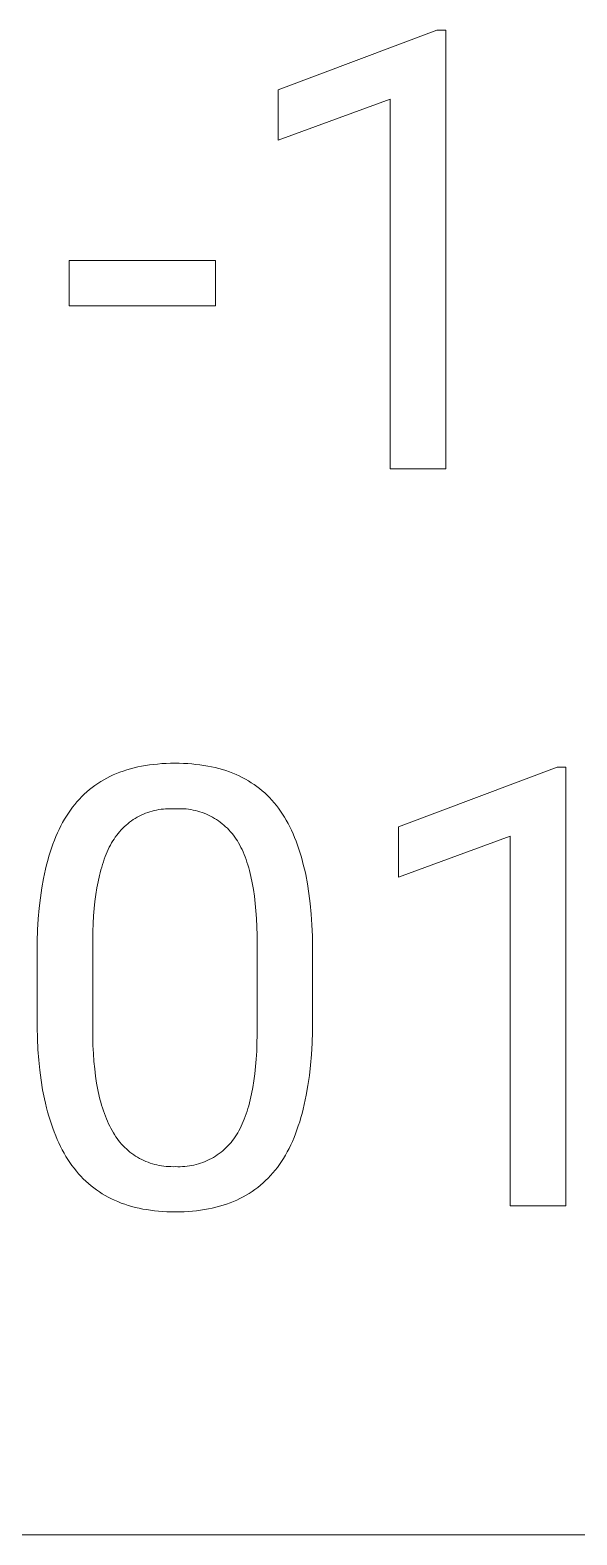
# Model space of a CAD drawing. Header units: millimetres. Extents: x -1519 to 3497, y -297 to 3208.
# Drawn here: x 2413.7 to 2473.3, y -16.4 to 147.3 of the extents above; entities that cross this region are included whole.
import ezdxf

# ---------------------------------------------------------------- set-up
doc = ezdxf.new("R2010")
doc.units = ezdxf.units.MM
doc.header["$MEASUREMENT"] = 0
doc.layers.add('Domyślny', color=7, linetype='Continuous', true_color=0x000000)

msp = doc.modelspace()

# ---------------------------------------------------------------- linework, layer by layer
at = {"layer": 'Domyślny', "color": 18, "lineweight": 15, "true_color": 0x000000}
for p, q in [((2440.75, 140.86), (2458.03, 147.34)), ((2458.03, 147.34), (2458.99, 147.34)), ((2458.99, 147.34), (2458.99, 99.62)), ((2440.75, 135.38), (2440.75, 140.86)), ((2452.92, 139.84), (2440.75, 135.38)), ((2452.92, 99.62), (2452.92, 139.84)), ((2417.99, 117.34), (2417.99, 122.27)), ((2417.99, 122.27), (2433.91, 122.27)), ((2433.91, 122.27), (2433.91, 117.34)), ((2433.91, 117.34), (2417.99, 117.34)), ((2458.99, 99.62), (2452.92, 99.62)), ((2425.06, 67.09), (2425.47, 67.18)), ((2425.47, 67.18), (2425.88, 67.27)), ((2425.88, 67.27), (2426.31, 67.34)), ((2426.31, 67.34), (2426.74, 67.4)), ((2426.74, 67.4), (2427.18, 67.46)), ((2427.18, 67.46), (2427.62, 67.5)), ((2427.62, 67.5), (2428.08, 67.54)), ((2428.08, 67.54), (2428.54, 67.56)), ((2428.54, 67.56), (2429.02, 67.58)), ((2429.02, 67.58), (2429.5, 67.58)), ((2429.5, 67.58), (2429.97, 67.58)), ((2429.97, 67.58), (2430.44, 67.57)), ((2430.44, 67.57), (2430.9, 67.54)), ((2430.9, 67.54), (2431.35, 67.51)), ((2431.35, 67.51), (2431.8, 67.46)), ((2431.8, 67.46), (2432.23, 67.41)), ((2432.23, 67.41), (2432.66, 67.35)), ((2432.66, 67.35), (2433.08, 67.28)), ((2433.08, 67.28), (2433.49, 67.2)), ((2433.49, 67.2), (2433.9, 67.11)), ((2453.83, 60.67), (2471.12, 67.15)), ((2471.12, 67.15), (2472.07, 67.15)), ((2472.07, 67.15), (2472.07, 19.43)), ((2421.12, 65.39), (2421.43, 65.59)), ((2421.43, 65.59), (2421.76, 65.79)), ((2421.76, 65.79), (2422.1, 65.97)), ((2422.1, 65.97), (2422.44, 66.14)), ((2422.44, 66.14), (2422.79, 66.31)), ((2422.79, 66.31), (2423.15, 66.46)), ((2423.15, 66.46), (2423.51, 66.61)), ((2423.51, 66.61), (2423.89, 66.74)), ((2423.89, 66.74), (2424.27, 66.87)), ((2424.27, 66.87), (2424.66, 66.98)), ((2424.66, 66.98), (2425.06, 67.09)), ((2433.9, 67.11), (2434.29, 67)), ((2434.29, 67), (2434.68, 66.89)), ((2434.68, 66.89), (2435.06, 66.78)), ((2435.06, 66.78), (2435.44, 66.65)), ((2435.44, 66.65), (2435.8, 66.51)), ((2435.8, 66.51), (2436.16, 66.36)), ((2436.16, 66.36), (2436.5, 66.2)), ((2436.5, 66.2), (2436.84, 66.03)), ((2436.84, 66.03), (2437.18, 65.86)), ((2437.18, 65.86), (2437.5, 65.67)), ((2437.5, 65.67), (2437.82, 65.47)), ((2419.11, 63.68), (2419.37, 63.96)), ((2419.37, 63.96), (2419.64, 64.22)), ((2419.64, 64.22), (2419.92, 64.47)), ((2419.92, 64.47), (2420.21, 64.72)), ((2420.21, 64.72), (2420.5, 64.95)), ((2420.5, 64.95), (2420.8, 65.17)), ((2420.8, 65.17), (2421.12, 65.39)), ((2437.82, 65.47), (2438.13, 65.27)), ((2438.13, 65.27), (2438.43, 65.05)), ((2438.43, 65.05), (2438.72, 64.83)), ((2438.72, 64.83), (2439.01, 64.59)), ((2439.01, 64.59), (2439.29, 64.35)), ((2439.29, 64.35), (2439.55, 64.1)), ((2439.55, 64.1), (2439.82, 63.84)), ((2417.91, 62.17), (2418.14, 62.49)), ((2418.14, 62.49), (2418.37, 62.8)), ((2418.37, 62.8), (2418.61, 63.11)), ((2418.61, 63.11), (2418.85, 63.4)), ((2418.85, 63.4), (2419.11, 63.68)), ((2426.55, 62.22), (2426.31, 62.14)), ((2426.78, 62.3), (2426.55, 62.22)), ((2427.02, 62.37), (2426.78, 62.3)), ((2427.26, 62.44), (2427.02, 62.37)), ((2427.51, 62.49), (2427.26, 62.44)), ((2427.75, 62.54), (2427.51, 62.49)), ((2428, 62.58), (2427.75, 62.54)), ((2428.25, 62.6), (2428, 62.58)), ((2428.5, 62.63), (2428.25, 62.6)), ((2428.75, 62.64), (2428.5, 62.63)), ((2429, 62.64), (2428.75, 62.64)), ((2429.25, 62.64), (2429, 62.64)), ((2429.5, 62.62), (2429.25, 62.64)), ((2429.75, 62.64), (2429.5, 62.62)), ((2430, 62.64), (2429.75, 62.64)), ((2430.25, 62.64), (2430, 62.64)), ((2430.5, 62.63), (2430.25, 62.64)), ((2430.75, 62.61), (2430.5, 62.63)), ((2431, 62.58), (2430.75, 62.61)), ((2431.25, 62.54), (2431, 62.58)), ((2431.5, 62.49), (2431.25, 62.54)), ((2431.74, 62.44), (2431.5, 62.49)), ((2431.99, 62.37), (2431.74, 62.44)), ((2432.23, 62.3), (2431.99, 62.37)), ((2432.47, 62.22), (2432.23, 62.3)), ((2432.7, 62.14), (2432.47, 62.22)), ((2439.82, 63.84), (2440.07, 63.56)), ((2440.07, 63.56), (2440.32, 63.28)), ((2440.32, 63.28), (2440.56, 62.99)), ((2440.56, 62.99), (2440.79, 62.69)), ((2440.79, 62.69), (2441.01, 62.38)), ((2441.01, 62.38), (2441.22, 62.06)), ((2416.91, 60.39), (2417.1, 60.77)), ((2417.1, 60.77), (2417.29, 61.13)), ((2417.29, 61.13), (2417.49, 61.49)), ((2417.49, 61.49), (2417.7, 61.83)), ((2417.7, 61.83), (2417.91, 62.17)), ((2424, 60.68), (2423.82, 60.5)), ((2424.19, 60.85), (2424, 60.68)), ((2424.38, 61.01), (2424.19, 60.85)), ((2424.58, 61.16), (2424.38, 61.01)), ((2424.78, 61.31), (2424.58, 61.16)), ((2424.98, 61.45), (2424.78, 61.31)), ((2425.19, 61.58), (2424.98, 61.45)), ((2425.41, 61.71), (2425.19, 61.58)), ((2425.63, 61.83), (2425.41, 61.71)), ((2425.85, 61.94), (2425.63, 61.83)), ((2426.08, 62.04), (2425.85, 61.94)), ((2426.31, 62.14), (2426.08, 62.04)), ((2432.93, 62.04), (2432.7, 62.14)), ((2433.16, 61.94), (2432.93, 62.04)), ((2433.39, 61.83), (2433.16, 61.94)), ((2433.61, 61.71), (2433.39, 61.83)), ((2433.83, 61.58), (2433.61, 61.71)), ((2434.04, 61.45), (2433.83, 61.58)), ((2434.25, 61.31), (2434.04, 61.45)), ((2434.45, 61.16), (2434.25, 61.31)), ((2434.65, 61.01), (2434.45, 61.16)), ((2434.85, 60.85), (2434.65, 61.01)), ((2435.03, 60.68), (2434.85, 60.85)), ((2435.22, 60.51), (2435.03, 60.68)), ((2441.22, 62.06), (2441.43, 61.72)), ((2441.43, 61.72), (2441.63, 61.38)), ((2441.63, 61.38), (2441.83, 61.02)), ((2441.83, 61.02), (2442.02, 60.66)), ((2442.02, 60.66), (2442.2, 60.29)), ((2453.83, 55.19), (2453.83, 60.67)), ((2416.23, 58.78), (2416.39, 59.2)), ((2416.39, 59.2), (2416.56, 59.61)), ((2416.56, 59.61), (2416.73, 60.01)), ((2416.73, 60.01), (2416.91, 60.39)), ((2422.75, 59.13), (2422.62, 58.91)), ((2422.88, 59.34), (2422.75, 59.13)), ((2423.02, 59.55), (2422.88, 59.34)), ((2423.17, 59.75), (2423.02, 59.55)), ((2423.32, 59.95), (2423.17, 59.75)), ((2423.48, 60.14), (2423.32, 59.95)), ((2423.65, 60.33), (2423.48, 60.14)), ((2423.82, 60.5), (2423.65, 60.33)), ((2435.39, 60.33), (2435.22, 60.51)), ((2435.56, 60.14), (2435.39, 60.33)), ((2435.73, 59.95), (2435.56, 60.14)), ((2435.88, 59.75), (2435.73, 59.95)), ((2436.03, 59.55), (2435.88, 59.75)), ((2436.17, 59.34), (2436.03, 59.55)), ((2436.31, 59.13), (2436.17, 59.34)), ((2436.44, 58.91), (2436.31, 59.13)), ((2442.2, 60.29), (2442.37, 59.9)), ((2442.37, 59.9), (2442.54, 59.5)), ((2442.54, 59.5), (2442.7, 59.1)), ((2442.7, 59.1), (2442.85, 58.68)), ((2466, 59.65), (2453.83, 55.19)), ((2466, 19.43), (2466, 59.65)), ((2415.66, 57), (2415.79, 57.47)), ((2415.79, 57.47), (2415.93, 57.91)), ((2415.93, 57.91), (2416.08, 58.35)), ((2416.08, 58.35), (2416.23, 58.78)), ((2421.92, 57.43), (2421.82, 57.15)), ((2422.03, 57.69), (2421.92, 57.43)), ((2422.14, 57.95), (2422.03, 57.69)), ((2422.25, 58.2), (2422.14, 57.95)), ((2422.37, 58.45), (2422.25, 58.2)), ((2422.49, 58.68), (2422.37, 58.45)), ((2422.62, 58.91), (2422.49, 58.68)), ((2436.57, 58.67), (2436.44, 58.91)), ((2436.7, 58.43), (2436.57, 58.67)), ((2436.82, 58.19), (2436.7, 58.43)), ((2436.93, 57.93), (2436.82, 58.19)), ((2437.04, 57.66), (2436.93, 57.93)), ((2437.15, 57.39), (2437.04, 57.66)), ((2437.25, 57.11), (2437.15, 57.39)), ((2442.85, 58.68), (2443, 58.25)), ((2443, 58.25), (2443.14, 57.82)), ((2443.14, 57.82), (2443.27, 57.37)), ((2443.27, 57.37), (2443.4, 56.91)), ((2415.31, 55.56), (2415.42, 56.05)), ((2415.42, 56.05), (2415.54, 56.53)), ((2415.54, 56.53), (2415.66, 57)), ((2421.37, 55.68), (2421.29, 55.36)), ((2421.45, 55.99), (2421.37, 55.68)), ((2421.54, 56.29), (2421.45, 55.99)), ((2421.63, 56.58), (2421.54, 56.29)), ((2421.72, 56.87), (2421.63, 56.58)), ((2421.82, 57.15), (2421.72, 56.87)), ((2437.35, 56.82), (2437.25, 57.11)), ((2437.45, 56.53), (2437.35, 56.82)), ((2437.54, 56.22), (2437.45, 56.53)), ((2437.62, 55.91), (2437.54, 56.22)), ((2437.71, 55.59), (2437.62, 55.91)), ((2443.4, 56.91), (2443.52, 56.44)), ((2443.52, 56.44), (2443.63, 55.96)), ((2443.63, 55.96), (2443.74, 55.47)), ((2415.02, 54.02), (2415.21, 55.06)), ((2415.21, 55.06), (2415.31, 55.56)), ((2421.15, 54.7), (2421.02, 54.02)), ((2421.29, 55.36), (2421.15, 54.7)), ((2437.78, 55.26), (2437.71, 55.59)), ((2437.93, 54.58), (2437.78, 55.26)), ((2438.05, 53.86), (2437.93, 54.58)), ((2443.74, 55.47), (2443.93, 54.46)), ((2443.93, 54.46), (2444.09, 53.41)), ((2414.74, 51.82), (2414.87, 52.94)), ((2414.87, 52.94), (2415.02, 54.02)), ((2420.81, 52.55), (2420.72, 51.78)), ((2420.9, 53.3), (2420.81, 52.55)), ((2421.02, 54.02), (2420.9, 53.3)), ((2438.16, 53.11), (2438.05, 53.86)), ((2438.25, 52.33), (2438.16, 53.11)), ((2444.09, 53.41), (2444.23, 52.31)), ((2414.64, 50.66), (2414.74, 51.82)), ((2420.66, 50.98), (2420.61, 50.14)), ((2420.72, 51.78), (2420.66, 50.98)), ((2438.33, 51.52), (2438.25, 52.33)), ((2438.39, 50.68), (2438.33, 51.52)), ((2444.23, 52.31), (2444.33, 51.18)), ((2444.33, 51.18), (2444.42, 50)), ((2414.53, 48.21), (2414.57, 49.46)), ((2414.57, 49.46), (2414.64, 50.66)), ((2420.58, 49.28), (2420.56, 48.39)), ((2420.61, 50.14), (2420.58, 49.28)), ((2438.43, 49.8), (2438.39, 50.68)), ((2438.46, 48.89), (2438.43, 49.8)), ((2444.42, 50), (2444.47, 48.78)), ((2414.51, 46.92), (2414.53, 48.21)), ((2420.56, 48.39), (2420.56, 38.74)), ((2438.47, 47.94), (2438.46, 48.89)), ((2438.47, 38.05), (2438.47, 47.94)), ((2444.47, 48.78), (2444.5, 47.52)), ((2444.5, 47.52), (2444.5, 39.69)), ((2414.51, 38.87), (2414.51, 46.92)), ((2444.5, 39.69), (2444.48, 38.39)), ((2414.54, 37.64), (2414.51, 38.87)), ((2420.56, 38.74), (2420.57, 37.79)), ((2420.57, 37.79), (2420.59, 36.88)), ((2438.44, 37.14), (2438.47, 38.05)), ((2444.48, 38.39), (2444.44, 37.12)), ((2414.6, 36.45), (2414.54, 37.64)), ((2414.69, 35.3), (2414.6, 36.45)), ((2420.59, 36.88), (2420.64, 36)), ((2438.36, 35.4), (2438.41, 36.25)), ((2438.41, 36.25), (2438.44, 37.14)), ((2444.44, 37.12), (2444.37, 35.91)), ((2414.8, 34.18), (2414.69, 35.3)), ((2420.64, 36), (2420.7, 35.15)), ((2420.7, 35.15), (2420.78, 34.33)), ((2438.2, 33.8), (2438.29, 34.58)), ((2438.29, 34.58), (2438.36, 35.4)), ((2444.27, 34.73), (2444.14, 33.6)), ((2444.37, 35.91), (2444.27, 34.73)), ((2414.94, 33.11), (2414.8, 34.18)), ((2415.11, 32.07), (2414.94, 33.11)), ((2420.78, 34.33), (2420.88, 33.55)), ((2420.88, 33.55), (2420.99, 32.79)), ((2420.99, 32.79), (2421.12, 32.06)), ((2437.98, 32.31), (2438.1, 33.04)), ((2438.1, 33.04), (2438.2, 33.8)), ((2444.14, 33.6), (2443.99, 32.51)), ((2415.31, 31.07), (2415.11, 32.07)), ((2421.12, 32.06), (2421.27, 31.37)), ((2421.27, 31.37), (2421.35, 31.03)), ((2437.7, 30.95), (2437.85, 31.62)), ((2437.85, 31.62), (2437.98, 32.31)), ((2443.8, 31.46), (2443.7, 30.95)), ((2443.99, 32.51), (2443.8, 31.46)), ((2415.42, 30.59), (2415.31, 31.07)), ((2415.53, 30.11), (2415.42, 30.59)), ((2415.65, 29.65), (2415.53, 30.11)), ((2415.78, 29.19), (2415.65, 29.65)), ((2421.35, 31.03), (2421.44, 30.71)), ((2421.44, 30.71), (2421.53, 30.39)), ((2421.53, 30.39), (2421.62, 30.08)), ((2421.62, 30.08), (2421.72, 29.77)), ((2421.72, 29.77), (2421.83, 29.48)), ((2421.83, 29.48), (2421.94, 29.19)), ((2437.26, 29.43), (2437.36, 29.72)), ((2437.36, 29.72), (2437.45, 30.01)), ((2437.45, 30.01), (2437.54, 30.32)), ((2437.54, 30.32), (2437.62, 30.63)), ((2437.62, 30.63), (2437.7, 30.95)), ((2443.35, 29.49), (2443.22, 29.03)), ((2443.48, 29.97), (2443.35, 29.49)), ((2443.59, 30.45), (2443.48, 29.97)), ((2443.7, 30.95), (2443.59, 30.45)), ((2415.92, 28.75), (2415.78, 29.19)), ((2416.06, 28.31), (2415.92, 28.75)), ((2416.21, 27.89), (2416.06, 28.31)), ((2416.36, 27.47), (2416.21, 27.89)), ((2421.94, 29.19), (2422.05, 28.91)), ((2422.05, 28.91), (2422.16, 28.64)), ((2422.16, 28.64), (2422.29, 28.37)), ((2422.29, 28.37), (2422.41, 28.12)), ((2422.41, 28.12), (2422.54, 27.87)), ((2422.54, 27.87), (2422.68, 27.63)), ((2436.47, 27.61), (2436.6, 27.85)), ((2436.6, 27.85), (2436.72, 28.09)), ((2436.72, 28.09), (2436.83, 28.34)), ((2436.83, 28.34), (2436.95, 28.6)), ((2436.95, 28.6), (2437.05, 28.87)), ((2437.05, 28.87), (2437.16, 29.14)), ((2437.16, 29.14), (2437.26, 29.43)), ((2442.94, 28.13), (2442.79, 27.69)), ((2443.09, 28.57), (2442.94, 28.13)), ((2443.22, 29.03), (2443.09, 28.57)), ((2416.53, 27.06), (2416.36, 27.47)), ((2416.7, 26.67), (2416.53, 27.06)), ((2416.87, 26.28), (2416.7, 26.67)), ((2417.06, 25.9), (2416.87, 26.28)), ((2422.68, 27.63), (2422.81, 27.39)), ((2422.81, 27.39), (2422.94, 27.18)), ((2422.94, 27.18), (2423.08, 26.96)), ((2423.08, 26.96), (2423.22, 26.76)), ((2423.22, 26.76), (2423.37, 26.55)), ((2423.37, 26.55), (2423.53, 26.36)), ((2423.53, 26.36), (2423.7, 26.16)), ((2435.45, 26.14), (2435.62, 26.34)), ((2435.62, 26.34), (2435.78, 26.54)), ((2435.78, 26.54), (2435.93, 26.74)), ((2435.93, 26.74), (2436.07, 26.95)), ((2436.07, 26.95), (2436.21, 27.16)), ((2436.21, 27.16), (2436.34, 27.38)), ((2436.34, 27.38), (2436.47, 27.61)), ((2442.29, 26.45), (2442.11, 26.06)), ((2442.47, 26.86), (2442.29, 26.45)), ((2442.63, 27.27), (2442.47, 26.86)), ((2442.79, 27.69), (2442.63, 27.27)), ((2417.25, 25.53), (2417.06, 25.9)), ((2417.44, 25.17), (2417.25, 25.53)), ((2417.65, 24.82), (2417.44, 25.17)), ((2417.86, 24.49), (2417.65, 24.82)), ((2423.7, 26.16), (2423.87, 25.98)), ((2423.87, 25.98), (2424.05, 25.8)), ((2424.05, 25.8), (2424.23, 25.62)), ((2424.23, 25.62), (2424.42, 25.46)), ((2424.42, 25.46), (2424.61, 25.29)), ((2424.61, 25.29), (2424.81, 25.14)), ((2424.81, 25.14), (2425.02, 24.99)), ((2425.02, 24.99), (2425.23, 24.85)), ((2425.23, 24.85), (2425.45, 24.72)), ((2425.45, 24.72), (2425.67, 24.59)), ((2425.67, 24.59), (2425.89, 24.48)), ((2433.25, 24.46), (2433.48, 24.57)), ((2433.48, 24.57), (2433.7, 24.7)), ((2433.7, 24.7), (2433.91, 24.83)), ((2433.91, 24.83), (2434.12, 24.97)), ((2434.12, 24.97), (2434.33, 25.12)), ((2434.33, 25.12), (2434.53, 25.27)), ((2434.53, 25.27), (2434.73, 25.43)), ((2434.73, 25.43), (2434.92, 25.6)), ((2434.92, 25.6), (2435.1, 25.78)), ((2435.1, 25.78), (2435.28, 25.96)), ((2435.28, 25.96), (2435.45, 26.14)), ((2441.32, 24.6), (2441.11, 24.27)), ((2441.53, 24.95), (2441.32, 24.6)), ((2441.73, 25.31), (2441.53, 24.95)), ((2441.93, 25.68), (2441.73, 25.31)), ((2442.11, 26.06), (2441.93, 25.68)), ((2418.08, 24.16), (2417.86, 24.49)), ((2418.3, 23.84), (2418.08, 24.16)), ((2418.54, 23.53), (2418.3, 23.84)), ((2418.78, 23.22), (2418.54, 23.53)), ((2419.02, 22.93), (2418.78, 23.22)), ((2419.28, 22.65), (2419.02, 22.93)), ((2425.89, 24.48), (2426.12, 24.37)), ((2426.12, 24.37), (2426.35, 24.27)), ((2426.35, 24.27), (2426.58, 24.17)), ((2426.58, 24.17), (2426.82, 24.09)), ((2426.82, 24.09), (2427.06, 24.01)), ((2427.06, 24.01), (2427.31, 23.94)), ((2427.31, 23.94), (2427.55, 23.88)), ((2427.55, 23.88), (2427.8, 23.83)), ((2427.8, 23.83), (2428.05, 23.78)), ((2428.05, 23.78), (2428.3, 23.75)), ((2428.3, 23.75), (2428.55, 23.72)), ((2428.55, 23.72), (2428.8, 23.7)), ((2428.8, 23.7), (2429.06, 23.7)), ((2429.06, 23.7), (2429.31, 23.69)), ((2429.31, 23.69), (2429.56, 23.7)), ((2429.56, 23.7), (2429.82, 23.69)), ((2429.82, 23.69), (2430.07, 23.69)), ((2430.07, 23.69), (2430.32, 23.7)), ((2430.32, 23.7), (2430.58, 23.71)), ((2430.58, 23.71), (2430.83, 23.74)), ((2430.83, 23.74), (2431.08, 23.77)), ((2431.08, 23.77), (2431.33, 23.81)), ((2431.33, 23.81), (2431.58, 23.87)), ((2431.58, 23.87), (2431.83, 23.92)), ((2431.83, 23.92), (2432.07, 23.99)), ((2432.07, 23.99), (2432.31, 24.07)), ((2432.31, 24.07), (2432.55, 24.15)), ((2432.55, 24.15), (2432.79, 24.25)), ((2432.79, 24.25), (2433.02, 24.35)), ((2433.02, 24.35), (2433.25, 24.46)), ((2440.17, 23.01), (2439.92, 22.73)), ((2440.42, 23.31), (2440.17, 23.01)), ((2440.66, 23.62), (2440.42, 23.31)), ((2440.89, 23.94), (2440.66, 23.62)), ((2441.11, 24.27), (2440.89, 23.94)), ((2419.54, 22.38), (2419.28, 22.65)), ((2419.81, 22.12), (2419.54, 22.38)), ((2420.09, 21.86), (2419.81, 22.12)), ((2420.38, 21.62), (2420.09, 21.86)), ((2420.67, 21.39), (2420.38, 21.62)), ((2420.98, 21.17), (2420.67, 21.39)), ((2438.52, 21.44), (2438.22, 21.22)), ((2438.82, 21.68), (2438.52, 21.44)), ((2439.1, 21.93), (2438.82, 21.68)), ((2439.38, 22.18), (2439.1, 21.93)), ((2439.65, 22.45), (2439.38, 22.18)), ((2439.92, 22.73), (2439.65, 22.45)), ((2421.29, 20.96), (2420.98, 21.17)), ((2421.6, 20.75), (2421.29, 20.96)), ((2421.93, 20.56), (2421.6, 20.75)), ((2422.26, 20.38), (2421.93, 20.56)), ((2422.6, 20.2), (2422.26, 20.38)), ((2422.95, 20.04), (2422.6, 20.2)), ((2423.31, 19.89), (2422.95, 20.04)), ((2423.67, 19.74), (2423.31, 19.89)), ((2424.04, 19.61), (2423.67, 19.74)), ((2435.52, 19.76), (2435.14, 19.63)), ((2435.88, 19.91), (2435.52, 19.76)), ((2436.24, 20.07), (2435.88, 19.91)), ((2436.59, 20.23), (2436.24, 20.07)), ((2436.93, 20.41), (2436.59, 20.23)), ((2437.27, 20.6), (2436.93, 20.41)), ((2437.59, 20.79), (2437.27, 20.6)), ((2437.91, 21), (2437.59, 20.79)), ((2438.22, 21.22), (2437.91, 21)), ((2424.42, 19.49), (2424.04, 19.61)), ((2424.81, 19.37), (2424.42, 19.49)), ((2425.2, 19.27), (2424.81, 19.37)), ((2425.6, 19.18), (2425.2, 19.27)), ((2426.01, 19.09), (2425.6, 19.18)), ((2426.43, 19.02), (2426.01, 19.09)), ((2426.85, 18.95), (2426.43, 19.02)), ((2427.29, 18.9), (2426.85, 18.95)), ((2427.73, 18.85), (2427.29, 18.9)), ((2428.17, 18.82), (2427.73, 18.85)), ((2428.63, 18.8), (2428.17, 18.82)), ((2429.09, 18.78), (2428.63, 18.8)), ((2429.56, 18.78), (2429.09, 18.78)), ((2430.04, 18.78), (2429.56, 18.78)), ((2430.51, 18.8), (2430.04, 18.78)), ((2430.97, 18.82), (2430.51, 18.8)), ((2431.42, 18.86), (2430.97, 18.82)), ((2431.87, 18.9), (2431.42, 18.86)), ((2432.3, 18.96), (2431.87, 18.9)), ((2432.73, 19.02), (2432.3, 18.96)), ((2433.15, 19.1), (2432.73, 19.02)), ((2433.57, 19.18), (2433.15, 19.1)), ((2433.97, 19.28), (2433.57, 19.18)), ((2434.37, 19.39), (2433.97, 19.28)), ((2434.76, 19.5), (2434.37, 19.39)), ((2435.14, 19.63), (2434.76, 19.5)), ((2472.07, 19.43), (2466, 19.43)), ((1601.48, -16.36), (3497.13, -16.36))]:
    msp.add_line(p, q, dxfattribs=at)

doc.saveas('drawing.dxf')
